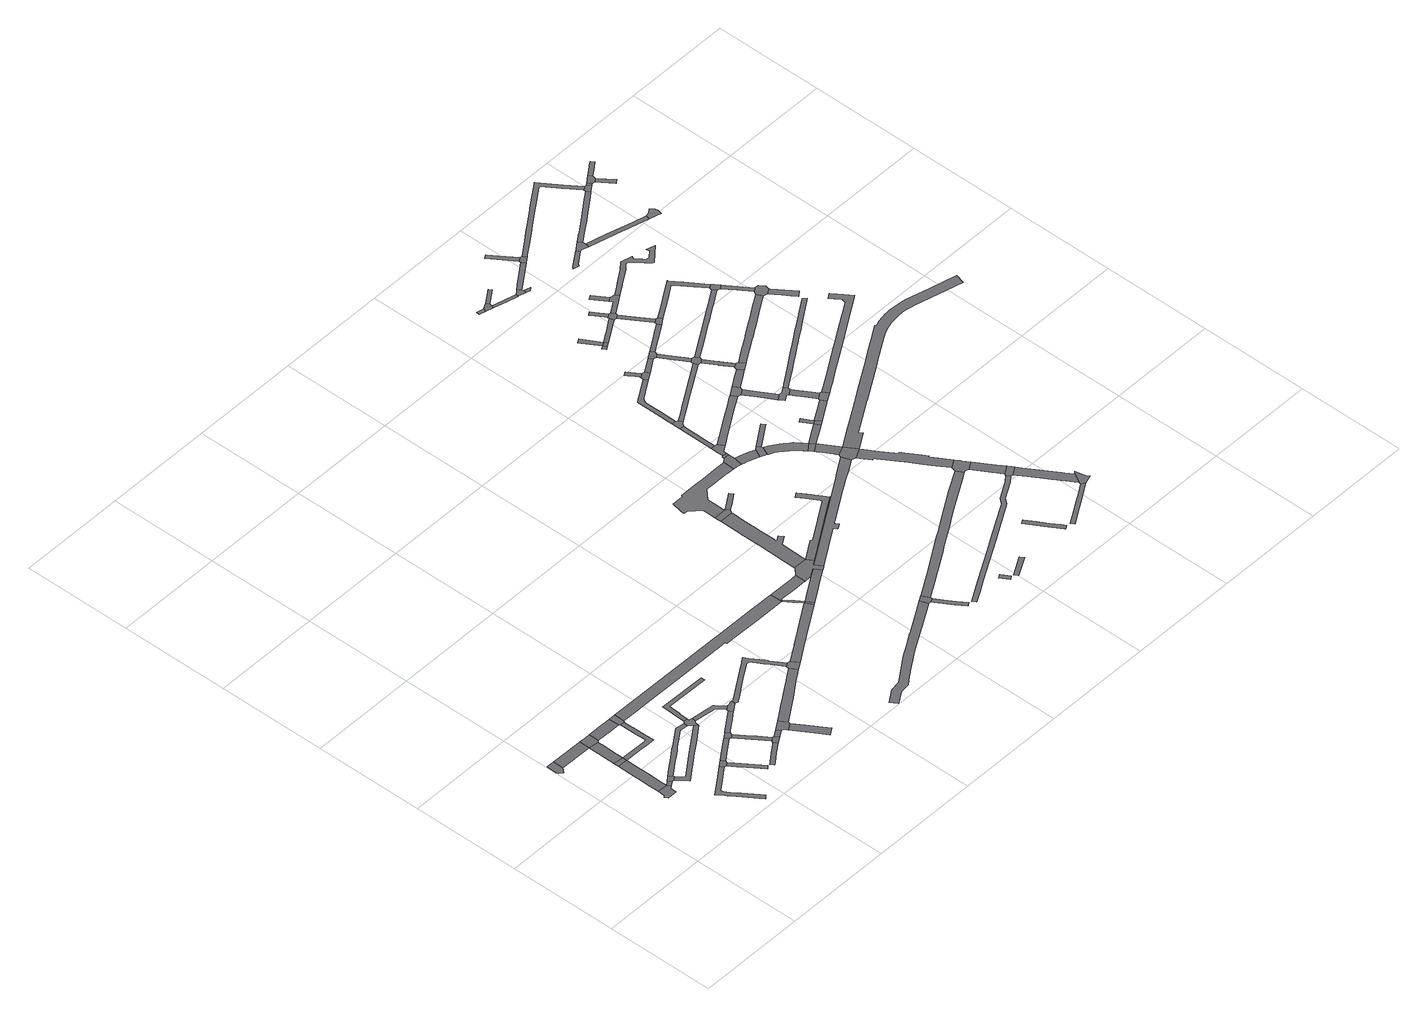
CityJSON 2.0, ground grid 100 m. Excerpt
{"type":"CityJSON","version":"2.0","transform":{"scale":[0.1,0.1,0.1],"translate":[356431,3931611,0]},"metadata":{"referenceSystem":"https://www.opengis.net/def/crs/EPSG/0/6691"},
"CityObjects":{
"road1":{"type":"Road","geometry":[{"type":"MultiSurface","lod":"1","boundaries":[[[0,1,2,3,4,5,6]]]}]},
"road2":{"type":"Road","geometry":[{"type":"MultiSurface","lod":"1","boundaries":[[[7,8,9,10,11,12,13,14]]]}]},
"road3":{"type":"Road","attributes":{"RoadStructureAttribute.sectionType":"1"},"geometry":[{"type":"MultiSurface","lod":"1","boundaries":[[[15,16,17,1,0,15,18,19,20,21,22,23,24,25,26,27,28]]]}]},
"road4":{"type":"Road","attributes":{"RoadStructureAttribute.sectionType":"1"},"geometry":[{"type":"MultiSurface","lod":"1","boundaries":[[[29,30,31,32,7,14,33,34,35,36,37]]]}]},
"road5":{"type":"Road","attributes":{"RoadStructureAttribute.sectionType":"1"},"geometry":[{"type":"MultiSurface","lod":"1","boundaries":[[[13,38,39,14]]]}]},
"road6":{"type":"Road","geometry":[{"type":"MultiSurface","lod":"1","boundaries":[[[39,38,40,41,42,43]]]}]},
"road7":{"type":"Road","geometry":[{"type":"MultiSurface","lod":"1","boundaries":[[[21,29,37,22]]]}]},
"road8":{"type":"Road","attributes":{"RoadStructureAttribute.sectionType":"1"},"geometry":[{"type":"MultiSurface","lod":"1","boundaries":[[[44,45,46,47,48,49,50,51,52,53,54,55,56,57,58,59]]]}]},
"road9":{"type":"Road","geometry":[{"type":"MultiSurface","lod":"1","boundaries":[[[60,16,15,28,61,62]]]}]},
"road10":{"type":"Road","attributes":{"RoadStructureAttribute.sectionType":"1"},"geometry":[{"type":"MultiSurface","lod":"1","boundaries":[[[63,64,65,66,67,68,22,37,69,70,71,72,73,74,75]]]}]},
"road11":{"type":"Road","attributes":{"RoadStructureAttribute.sectionType":"1"},"geometry":[{"type":"MultiSurface","lod":"1","boundaries":[[[61,76,77,78,79,80,81,82,62]]]}]},
"road12":{"type":"Road","attributes":{"RoadStructureAttribute.sectionType":"1"},"geometry":[{"type":"MultiSurface","lod":"1","boundaries":[[[40,83,84,85,86,87,88,89,90,91,92,41]]]}]},
"road13":{"type":"Road","attributes":{"RoadStructureAttribute.sectionType":"1"},"geometry":[{"type":"MultiSurface","lod":"1","boundaries":[[[42,93,94,95,96,97,98,99,100,101,102,103,104,105,106,107,108,109,110,111,112,43]]]}]},
"road14":{"type":"Road","geometry":[{"type":"MultiSurface","lod":"1","boundaries":[[[113,114,115,52,51,116,117,118,119]]]}]},
"road15":{"type":"Road","attributes":{"RoadStructureAttribute.sectionType":"1"},"geometry":[{"type":"MultiSurface","lod":"1","boundaries":[[[120,118,117,121,122,123,124,125]]]}]},
"road16":{"type":"Road","geometry":[{"type":"MultiSurface","lod":"1","boundaries":[[[74,126,127,80,79,75]]]}]},
"road17":{"type":"Road","attributes":{"RoadStructureAttribute.sectionType":"1"},"geometry":[{"type":"MultiSurface","lod":"1","boundaries":[[[128,129,113,119,130,131]]]}]},
"road18":{"type":"Road","attributes":{"RoadStructureAttribute.sectionType":"1"},"geometry":[{"type":"MultiSurface","lod":"1","boundaries":[[[132,133,134,135,136,137,138,139,140,141,142,143,144,145]]]}]},
"road19":{"type":"Road","geometry":[{"type":"MultiSurface","lod":"1","boundaries":[[[146,147,148,128,131,149,150]]]}]},
"road20":{"type":"Road","geometry":[{"type":"MultiSurface","lod":"1","boundaries":[[[151,104,103,152,88,87,153,154,155,156,157,158,159]]]}]},
"road21":{"type":"Road","attributes":{"RoadStructureAttribute.sectionType":"1"},"geometry":[{"type":"MultiSurface","lod":"1","boundaries":[[[149,160,161,162,163,164,165,166,150]]]}]},
"road22":{"type":"Road","geometry":[{"type":"MultiSurface","lod":"1","boundaries":[[[167,164,163,138,137,168,169]]]}]},
"road23":{"type":"Road","attributes":{"RoadStructureAttribute.sectionType":"1"},"geometry":[{"type":"MultiSurface","lod":"1","boundaries":[[[170,171,147,146,172,173,174,175,176,177]]]}]},
"road24":{"type":"Road","attributes":{"RoadStructureAttribute.sectionType":"1"},"geometry":[{"type":"MultiSurface","lod":"1","boundaries":[[[154,178,179,180,181,182,183,184,155]]]}]},
"road25":{"type":"Road","attributes":{"RoadStructureAttribute.sectionType":"1"},"geometry":[{"type":"MultiSurface","lod":"1","boundaries":[[[185,186,167,169]]]}]},
"road26":{"type":"Road","attributes":{"RoadStructureAttribute.sectionType":"1"},"geometry":[{"type":"MultiSurface","lod":"1","boundaries":[[[158,187,188,189,190,191,192,193,194,195,159]]]}]},
"road27":{"type":"Road","geometry":[{"type":"MultiSurface","lod":"1","boundaries":[[[196,197,186,185,198,199,200,201,202]]]}]},
"road28":{"type":"Road","geometry":[{"type":"MultiSurface","lod":"1","boundaries":[[[176,203,204,205,206,207,208,209,182,181,210,177]]]}]},
"road29":{"type":"Road","attributes":{"RoadStructureAttribute.sectionType":"1"},"geometry":[{"type":"MultiSurface","lod":"1","boundaries":[[[211,212,213,214,201,200,215,216,217,218,219]]]}]},
"road30":{"type":"Road","attributes":{"RoadStructureAttribute.sectionType":"1"},"geometry":[{"type":"MultiSurface","lod":"1","boundaries":[[[220,221,222,223,224,225,226,227,228,229,230,231,232,233,234,235,236,237,238,239,196,202]]]}]},
"road31":{"type":"Road","attributes":{"RoadStructureAttribute.sectionType":"1"},"geometry":[{"type":"MultiSurface","lod":"1","boundaries":[[[240,241,242,243,244,245,246,247,248,249,250,207,206,251,252,253,254,255,256,257,258,259,260,261,262]]]}]},
"road32":{"type":"Road","attributes":{"RoadStructureAttribute.sectionType":"1"},"geometry":[{"type":"MultiSurface","lod":"1","boundaries":[[[263,264,265,266,267,268,269,270,271,127,126,272,273,274,275,276,277,278,279,280,281,282,283,284,285]]]}]},
"road33":{"type":"Road","geometry":[{"type":"MultiSurface","lod":"1","boundaries":[[[286,240,262,230,229,287,288,289,290]]]}]},
"road34":{"type":"Road","attributes":{"RoadStructureAttribute.sectionType":"1"},"geometry":[{"type":"MultiSurface","lod":"1","boundaries":[[[291,292,293,294,295,290,289,296,297,298,299]]]}]},
"road35":{"type":"Road","attributes":{"RoadStructureAttribute.sectionType":"1"},"geometry":[{"type":"MultiSurface","lod":"1","boundaries":[[[300,301,302,303,304,305,306,307,308,309,310,311,312,313,314,315,316,317,318,319,320,321,322,323,324,325,326,327,328,329,330,331,332]]]}]},
"road36":{"type":"Road","geometry":[{"type":"MultiSurface","lod":"1","boundaries":[[[333,334,335,285,336,291]]]}]},
"road37":{"type":"Road","geometry":[{"type":"MultiSurface","lod":"1","boundaries":[[[337,333,291,299]]]}]},
"road38":{"type":"Road","attributes":{"RoadStructureAttribute.sectionType":"1"},"geometry":[{"type":"MultiSurface","lod":"1","boundaries":[[[338,339,340,341,342,263,285,335,343,344,345,346,347,348]]]}]},
"road39":{"type":"Road","attributes":{"RoadStructureAttribute.sectionType":"1"},"geometry":[{"type":"MultiSurface","lod":"1","boundaries":[[[337,349,350,351,352,353,354,355,356,357,358,333]]]}]},
"road40":{"type":"Road","geometry":[{"type":"MultiSurface","lod":"1","boundaries":[[[359,360,361,362,363,364,338,348,365,366,355,354,367,368]]]}]},
"road41":{"type":"Road","geometry":[{"type":"MultiSurface","lod":"1","boundaries":[[[318,369,370,371,372,319]]]}]},
"road42":{"type":"Road","attributes":{"RoadStructureAttribute.sectionType":"1"},"geometry":[{"type":"MultiSurface","lod":"1","boundaries":[[[373,374,375,376,370,369,377,378]]]}]},
"road43":{"type":"Road","attributes":{"RoadStructureAttribute.sectionType":"1"},"geometry":[{"type":"MultiSurface","lod":"1","boundaries":[[[379,380,381,382,383,384,363,362,385,386,387,388,389,390,391,392,393,394,395,396,397,398,399,400]]]}]},
"road44":{"type":"Road","geometry":[{"type":"MultiSurface","lod":"1","boundaries":[[[399,401,402,403,404,405,406,400]]]}]},
"road45":{"type":"Road","attributes":{"RoadStructureAttribute.sectionType":"1"},"geometry":[{"type":"MultiSurface","lod":"1","boundaries":[[[401,407,408,409,410,411,402]]]}]},
"road46":{"type":"Road","attributes":{"RoadStructureAttribute.sectionType":"1"},"geometry":[{"type":"MultiSurface","lod":"1","boundaries":[[[412,413,414,415,416,417,418,419,420,421,422,423,424,425,426,427,428,429,404,403,430,431,432,433,434,435,436,437,438,439,440]]]}]},
"road47":{"type":"Road","attributes":{"RoadStructureAttribute.sectionType":"1"},"geometry":[{"type":"MultiSurface","lod":"1","boundaries":[[[361,441,442,443,444,445,446,447,448,449,450,451,362]]]}]},
"road48":{"type":"Road","attributes":{"RoadStructureAttribute.sectionType":"1"},"geometry":[{"type":"MultiSurface","lod":"1","boundaries":[[[452,453,454,455]]]}]},
"road49":{"type":"Road","attributes":{"RoadStructureAttribute.sectionType":"1"},"geometry":[{"type":"MultiSurface","lod":"1","boundaries":[[[456,457,458,459,460,461,462,463,464,465,466,467,468,469,470,471,472,473,474,475,476,477,478,359,368]]]}]},
"road50":{"type":"Road","attributes":{"RoadStructureAttribute.sectionType":"1"},"geometry":[{"type":"MultiSurface","lod":"1","boundaries":[[[479,480,481,482]]]}]},
"road51":{"type":"Road","attributes":{"RoadStructureAttribute.sectionType":"1"},"geometry":[{"type":"MultiSurface","lod":"1","boundaries":[[[371,483,484,485,486,487,488,489,490,491,492,493,494,495,496,497,498,499,500,501,502,503,504,505,372]]]}]},
"road52":{"type":"Road","geometry":[{"type":"MultiSurface","lod":"1","boundaries":[[[506,412,440,507,508,509,510,511,512,513]]]}]},
"road53":{"type":"Road","attributes":{"RoadStructureAttribute.sectionType":"1"},"geometry":[{"type":"MultiSurface","lod":"1","boundaries":[[[514,515,516,506,513]]]}]},
"road54":{"type":"Road","attributes":{"RoadStructureAttribute.sectionType":"1"},"geometry":[{"type":"MultiSurface","lod":"1","boundaries":[[[517,518,519,520,521,522,523,524,525,526,527,528,529,530,531,532,533,534,535,536,537,538,539,540,541]]]}]},
"road55":{"type":"Road","geometry":[{"type":"MultiSurface","lod":"1","boundaries":[[[542,543,544,545,515,514,546,547,548]]]}]},
"road56":{"type":"Road","attributes":{"RoadStructureAttribute.sectionType":"1"},"geometry":[{"type":"MultiSurface","lod":"1","boundaries":[[[549,550,551,552,553,554,555,556,557,558,559,560,561,562,563,564,512,511]]]}]},
"road57":{"type":"Road","attributes":{"RoadStructureAttribute.sectionType":"1"},"geometry":[{"type":"MultiSurface","lod":"1","boundaries":[[[565,566,567,543,542,568,569,570,571,572,573]]]}]},
"road58":{"type":"Road","geometry":[{"type":"MultiSurface","lod":"1","boundaries":[[[557,556,574,575,576,577,578,579]]]}]},
"road59":{"type":"Road","geometry":[{"type":"MultiSurface","lod":"1","boundaries":[[[572,580,581,582,583,584,573]]]}]},
"road60":{"type":"Road","attributes":{"RoadStructureAttribute.sectionType":"1"},"geometry":[{"type":"MultiSurface","lod":"1","boundaries":[[[585,586,587,588,589,590,591,592,593,594,595,596,597,598,577,576,599,600,601,602,603,604,605,606,607,608,609,610,611,612]]]}]},
"road61":{"type":"Road","attributes":{"RoadStructureAttribute.sectionType":"1"},"geometry":[{"type":"MultiSurface","lod":"1","boundaries":[[[578,613,614,615,616,579]]]}]},
"road62":{"type":"Road","attributes":{"RoadStructureAttribute.sectionType":"1"},"geometry":[{"type":"MultiSurface","lod":"1","boundaries":[[[583,617,618,619,620,621,622,623,624,625,626,627,628,629,584]]]}]},
"road63":{"type":"Road","attributes":{"RoadStructureAttribute.sectionType":"1"},"geometry":[{"type":"MultiSurface","lod":"1","boundaries":[[[630,631,632,633,634,635,636,637,638]]]}]},
"road64":{"type":"Road","attributes":{"RoadStructureAttribute.sectionType":"1"},"geometry":[{"type":"MultiSurface","lod":"1","boundaries":[[[547,639,640,641,642,643,644,645,646,647,648,649,650,548]]]}]},
"road65":{"type":"Road","geometry":[{"type":"MultiSurface","lod":"1","boundaries":[[[611,651,652,612]]]}]},
"road66":{"type":"Road","attributes":{"RoadStructureAttribute.sectionType":"1"},"geometry":[{"type":"MultiSurface","lod":"1","boundaries":[[[651,653,654,655,656,657,658,659,652]]]}]},
"road67":{"type":"Road","geometry":[{"type":"MultiSurface","lod":"1","boundaries":[[[660,658,657,471,470,661]]]}]},
"road68":{"type":"Road","attributes":{"RoadStructureAttribute.sectionType":"1"},"geometry":[{"type":"MultiSurface","lod":"1","boundaries":[[[662,663,664,665,612,652]]]}]},
"road69":{"type":"Road","attributes":{"RoadStructureAttribute.sectionType":"1"},"geometry":[{"type":"MultiSurface","lod":"1","boundaries":[[[581,666,667,668,669,670,671,672,673,674,675,582]]]}]},
"road70":{"type":"Road","geometry":[{"type":"MultiSurface","lod":"1","boundaries":[[[676,677,678,679,680,681,682,683,684]]]}]},
"road71":{"type":"Road","geometry":[{"type":"MultiSurface","lod":"1","boundaries":[[[624,623,685,686,676,684]]]}]},
"road72":{"type":"Road","attributes":{"RoadStructureAttribute.sectionType":"1"},"geometry":[{"type":"MultiSurface","lod":"1","boundaries":[[[687,688,689,690,691,692,693,694,695,696,697,698,699,700,701,702,703,660,661]]]}]},
"road73":{"type":"Road","geometry":[{"type":"MultiSurface","lod":"1","boundaries":[[[704,705,706,707,664]]]}]},
"road74":{"type":"Road","geometry":[{"type":"MultiSurface","lod":"1","boundaries":[[[663,708,709,704,664]]]}]},
"road75":{"type":"Road","attributes":{"RoadStructureAttribute.sectionType":"1"},"geometry":[{"type":"MultiSurface","lod":"1","boundaries":[[[710,711,712,713]]]}]},
"road76":{"type":"Road","attributes":{"RoadStructureAttribute.sectionType":"1"},"geometry":[{"type":"MultiSurface","lod":"1","boundaries":[[[685,714,715,716,686]]]}]},
"road77":{"type":"Road","attributes":{"RoadStructureAttribute.sectionType":"1"},"geometry":[{"type":"MultiSurface","lod":"1","boundaries":[[[717,718,719,720,721,722,723,724,725,726,727]]]}]},
"road78":{"type":"Road","geometry":[{"type":"MultiSurface","lod":"1","boundaries":[[[728,729,694,693,498,497,730,731,732]]]}]},
"road79":{"type":"Road","geometry":[{"type":"MultiSurface","lod":"1","boundaries":[[[644,733,734,735,736,737,645]]]}]},
"road80":{"type":"Road","attributes":{"RoadStructureAttribute.sectionType":"1"},"geometry":[{"type":"MultiSurface","lod":"1","boundaries":[[[738,739,740,741]]]}]},
"road81":{"type":"Road","attributes":{"RoadStructureAttribute.sectionType":"1"},"geometry":[{"type":"MultiSurface","lod":"1","boundaries":[[[742,743,744,741]]]}]},
"road82":{"type":"Road","geometry":[{"type":"MultiSurface","lod":"1","boundaries":[[[745,746,747,748,749,750,710,713]]]}]},
"road83":{"type":"Road","attributes":{"RoadStructureAttribute.sectionType":"1"},"geometry":[{"type":"MultiSurface","lod":"1","boundaries":[[[751,752,734,733,753,754,755]]]}]},
"road84":{"type":"Road","geometry":[{"type":"MultiSurface","lod":"1","boundaries":[[[756,742,741,740,757]]]}]},
"road85":{"type":"Road","attributes":{"RoadStructureAttribute.sectionType":"1"},"geometry":[{"type":"MultiSurface","lod":"1","boundaries":[[[731,758,759,760,761,762,763,732]]]}]},
"road86":{"type":"Road","attributes":{"RoadStructureAttribute.sectionType":"1"},"geometry":[{"type":"MultiSurface","lod":"1","boundaries":[[[764,765,766,704,709,767,768,769,770]]]}]},
"road87":{"type":"Road","geometry":[{"type":"MultiSurface","lod":"1","boundaries":[[[771,716,715,772,773,774]]]}]},
"road88":{"type":"Road","geometry":[{"type":"MultiSurface","lod":"1","boundaries":[[[775,776,777,762,761,517,541]]]}]},
"road89":{"type":"Road","geometry":[{"type":"MultiSurface","lod":"1","boundaries":[[[778,751,755,779,780,781,782,783,784,785,786]]]}]},
"road90":{"type":"Road","attributes":{"RoadStructureAttribute.sectionType":"1"},"geometry":[{"type":"MultiSurface","lod":"1","boundaries":[[[787,788,789,790,791,773,772,792,793,794]]]}]},
"road91":{"type":"Road","attributes":{"RoadStructureAttribute.sectionType":"1"},"geometry":[{"type":"MultiSurface","lod":"1","boundaries":[[[795,796,797,798,799,737,736]]]}]},
"road92":{"type":"Road","attributes":{"RoadStructureAttribute.sectionType":"1"},"geometry":[{"type":"MultiSurface","lod":"1","boundaries":[[[800,801,748,747]]]}]},
"road93":{"type":"Road","attributes":{"RoadStructureAttribute.sectionType":"1"},"geometry":[{"type":"MultiSurface","lod":"1","boundaries":[[[802,803,746,745,804,805]]]}]},
"road94":{"type":"Road","attributes":{"RoadStructureAttribute.sectionType":"1"},"geometry":[{"type":"MultiSurface","lod":"1","boundaries":[[[806,807,808,809,810,776,775,811,812,813,814,815,816,817,818]]]}]},
"road95":{"type":"Road","geometry":[{"type":"MultiSurface","lod":"1","boundaries":[[[819,669,668,820,821,822,823,787,794]]]}]},
"road96":{"type":"Road","attributes":{"RoadStructureAttribute.sectionType":"1"},"geometry":[{"type":"MultiSurface","lod":"1","boundaries":[[[824,825,826,827,828,829,830,756,757]]]}]},
"road97":{"type":"Road","attributes":{"RoadStructureAttribute.sectionType":"1"},"geometry":[{"type":"MultiSurface","lod":"1","boundaries":[[[831,832,784,783,833,834,835,836]]]}]},
"road98":{"type":"Road","attributes":{"RoadStructureAttribute.sectionType":"1"},"geometry":[{"type":"MultiSurface","lod":"1","boundaries":[[[820,837,838,839,840,841,842,843,821]]]}]},
"road99":{"type":"Road","geometry":[{"type":"MultiSurface","lod":"1","boundaries":[[[764,770,844,845,846,831,836]]]}]},
"road100":{"type":"Road","geometry":[{"type":"MultiSurface","lod":"1","boundaries":[[[847,848,849,850,818,817,717,727]]]}]},
"road101":{"type":"Road","geometry":[{"type":"MultiSurface","lod":"1","boundaries":[[[797,796,851,852,853,854,840,839]]]}]},
"road102":{"type":"Road","attributes":{"RoadStructureAttribute.sectionType":"1"},"geometry":[{"type":"MultiSurface","lod":"1","boundaries":[[[855,856,857,858,771,774,859,860]]]}]},
"road103":{"type":"Road","geometry":[{"type":"MultiSurface","lod":"1","boundaries":[[[861,862,863,864,865,866,867,802,805]]]}]},
"road104":{"type":"Road","attributes":{"RoadStructureAttribute.sectionType":"1"},"geometry":[{"type":"MultiSurface","lod":"1","boundaries":[[[868,869,870,871,872,873]]]}]},
"road105":{"type":"Road","attributes":{"RoadStructureAttribute.sectionType":"1"},"geometry":[{"type":"MultiSurface","lod":"1","boundaries":[[[863,874,875,864]]]}]},
"road106":{"type":"Road","geometry":[{"type":"MultiSurface","lod":"1","boundaries":[[[876,868,873,877,826,825,878,879,880]]]}]},
"road107":{"type":"Road","attributes":{"RoadStructureAttribute.sectionType":"1"},"geometry":[{"type":"MultiSurface","lod":"1","boundaries":[[[878,881,882,883,884,885,879]]]}]},
"road108":{"type":"Road","geometry":[{"type":"MultiSurface","lod":"1","boundaries":[[[886,887,883,882,855,860]]]}]},
"road109":{"type":"Road","attributes":{"RoadStructureAttribute.sectionType":"1"},"geometry":[{"type":"MultiSurface","lod":"1","boundaries":[[[888,889,890,866,865,891,892,893]]]}]},
"road110":{"type":"Road","geometry":[{"type":"MultiSurface","lod":"1","boundaries":[[[894,895,896,876,880,897,898,899,900]]]}]},
"road111":{"type":"Road","attributes":{"RoadStructureAttribute.sectionType":"1"},"geometry":[{"type":"MultiSurface","lod":"1","boundaries":[[[894,901,902,895]]]}]},
"road112":{"type":"Road","attributes":{"RoadStructureAttribute.sectionType":"1"},"geometry":[{"type":"MultiSurface","lod":"1","boundaries":[[[903,904,905,906,907,908]]]}]},
"road113":{"type":"Road","attributes":{"RoadStructureAttribute.sectionType":"1"},"geometry":[{"type":"MultiSurface","lod":"1","boundaries":[[[909,910,911,912,913,914,915,823,822,916,917,918,919,920,921,922,923,924,925,926]]]}]},
"road114":{"type":"Road","geometry":[{"type":"MultiSurface","lod":"1","boundaries":[[[903,908,893,892,927,928]]]}]},
"road115":{"type":"Road","attributes":{"RoadStructureAttribute.sectionType":"1"},"geometry":[{"type":"MultiSurface","lod":"1","boundaries":[[[929,930,931,932,933,934,935,936,937,938,939,854,853,940,941,942,943,944,945,946,947,948]]]}]},
"road116":{"type":"Road","attributes":{"RoadStructureAttribute.sectionType":"1"},"geometry":[{"type":"MultiSurface","lod":"1","boundaries":[[[785,949,950,951,952,953,954,955,956,957,958,959,960,961,962,963,964,965,966,967,968,969,970,971,786]]]}]},
"road117":{"type":"Road","attributes":{"RoadStructureAttribute.sectionType":"1"},"geometry":[{"type":"MultiSurface","lod":"1","boundaries":[[[886,972,973,974,975,976,977,978,979,980,981,982,983,984,985,986,987,887]]]}]},
"road118":{"type":"Road","attributes":{"RoadStructureAttribute.sectionType":"1"},"geometry":[{"type":"MultiSurface","lod":"1","boundaries":[[[988,989,990,991,992,993,994]]]}]},
"road119":{"type":"Road","attributes":{"RoadStructureAttribute.sectionType":"1"},"geometry":[{"type":"MultiSurface","lod":"1","boundaries":[[[845,995,996,997,998,999,1000,1001,1002,1003,1004,1005,1006,1007,1008,1009,1010,1011,1012,1013,1014,1015,1016,1017,1018,1019,1020,1021,1022,846]]]}]},
"road120":{"type":"Road","attributes":{"RoadStructureAttribute.sectionType":"1"},"geometry":[{"type":"MultiSurface","lod":"1","boundaries":[[[1023,1024,1025,1026,1027,1028,1029,1030,1031,1032,1033,1034,1035,1036,1037,1038,1039,1040,1041,1042,1043,1044,1045,1046,1047,1048,1049,1050,1051,1052,1053,658,660,1054,1055,1056,1057,1058,1059,1060,1061,1062,1063,1064,1065,1066,1067,1068,1069,1070,1071,1072,1073,1074,1075,1076,1077,1078,1079,1080,1081,1082]]]}]},
"road121":{"type":"Road","attributes":{"RoadStructureAttribute.sectionType":"1"},"geometry":[{"type":"MultiSurface","lod":"1","boundaries":[[[899,1083,1084,1085,1086,1087,1088,1089,1090,1091,1092,1093,1094,1095,1096,1097,1098,1099,1100,1101,1102,1103,900]]]}]},
"road122":{"type":"Road","geometry":[{"type":"MultiSurface","lod":"1","boundaries":[[[1104,1105,1106,1107,988,994,1108,1109,1110,1111]]]}]},
"road123":{"type":"Road","geometry":[{"type":"MultiSurface","lod":"1","boundaries":[[[978,926,925,1112,1113,1114,1115,979]]]}]},
"road124":{"type":"Road","attributes":{"RoadStructureAttribute.sectionType":"1"},"geometry":[{"type":"MultiSurface","lod":"1","boundaries":[[[1116,1113,1112,1117,1118,1119]]]}]},
"road125":{"type":"Road","geometry":[{"type":"MultiSurface","lod":"1","boundaries":[[[1120,1119,1118,929,948,1121,1122,1123]]]}]},
"road126":{"type":"Road","attributes":{"RoadStructureAttribute.sectionType":"1"},"geometry":[{"type":"MultiSurface","lod":"1","boundaries":[[[1121,1124,1125,1126,1127,1128,1122]]]}]},
"road127":{"type":"Road","attributes":{"RoadStructureAttribute.sectionType":"1"},"geometry":[{"type":"MultiSurface","lod":"1","boundaries":[[[927,1129,1130,1131,1132,1133,1134,1135,1136,1137,1138,1139,1140,1141,1142,1143,1144,1145,1146,1147,1148,928]]]}]},
"road128":{"type":"Road","attributes":{"RoadStructureAttribute.sectionType":"1"},"geometry":[{"type":"MultiSurface","lod":"1","boundaries":[[[1149,1150,1151,1152,1110,1109,1153,1154,1155,1156]]]}]},
"road129":{"type":"Road","attributes":{"RoadStructureAttribute.sectionType":"1"},"geometry":[{"type":"MultiSurface","lod":"1","boundaries":[[[1157,1158,1159,1160,1161,1162,1163,1164,1165,1166,1167,1168,1169,1170,1104,1111]]]}]},
"road130":{"type":"Road","geometry":[{"type":"MultiSurface","lod":"1","boundaries":[[[1171,1172,1156,1155,1173,1174,1175,1176]]]}]},
"road131":{"type":"Road","geometry":[{"type":"MultiSurface","lod":"1","boundaries":[[[1165,1164,1177,1178,1140,1139]]]}]},
"road132":{"type":"Road","attributes":{"RoadStructureAttribute.sectionType":"1"},"geometry":[{"type":"MultiSurface","lod":"1","boundaries":[[[1178,1177,1179,1180]]]}]},
"road133":{"type":"Road","geometry":[{"type":"MultiSurface","lod":"1","boundaries":[[[1179,1181,1182,1183,1184,1185,1180]]]}]},
"road134":{"type":"Road","attributes":{"RoadStructureAttribute.sectionType":"1"},"geometry":[{"type":"MultiSurface","lod":"1","boundaries":[[[1186,1187,1183,1182]]]}]},
"road135":{"type":"Road","attributes":{"RoadStructureAttribute.sectionType":"1"},"geometry":[{"type":"MultiSurface","lod":"1","boundaries":[[[1188,1189,1190,1191,1185,1184,1192,1193,1194]]]}]}
},
"vertices":[
[83,1463,0],[84,1558,0],[54,1559,0],[10,1559,0],[10,1464,0],[17,1447,0],[48,1422,0],
[378,738,0],[377,678,0],[356,663,0],[377,632,0],[467,635,0],[468,692,0],[490,707,0],[468,737,0],
[384,1460,0],[383,1556,0],[348,1556,0],[383,1366,0],[383,1295,0],[382,1248,0],[382,1203,0],[472,1191,0],[473,1248,0],[473,1252,0],[473,1306,0],[474,1411,0],[474,1442,0],[474,1445,0],
[382,1152,0],[381,1037,0],[380,914,0],[379,824,0],[469,823,0],[469,824,0],[470,909,0],[471,1036,0],[472,1151,0],
[529,735,0],[507,765,0],
[549,733,0],[581,757,0],[573,767,0],[551,797,0],
[896,98,0],[814,213,0],[785,254,0],[736,323,0],[704,369,0],[707,390,0],[825,475,0],[918,541,0],[895,574,0],[801,507,0],[639,391,0],[686,324,0],[696,311,0],[698,307,0],[736,254,0],[865,71,0],
[456,1555,0],[489,1460,0],[490,1555,0],
[736,1311,0],[737,1260,0],[737,1198,0],[723,1186,0],[676,1187,0],[605,1188,0],[641,1148,0],[697,1147,0],[778,1145,0],[777,1241,0],[776,1308,0],[774,1445,0],[734,1447,0],
[553,1459,0],[604,1459,0],[608,1459,0],[723,1458,0],[724,1553,0],[610,1554,0],[554,1555,0],
[570,707,0],[629,636,0],[878,814,0],[968,878,0],[1130,995,0],[1102,1023,0],[906,883,0],[857,848,0],[634,689,0],[602,729,0],
[650,821,0],[665,832,0],[739,885,0],[740,883,0],[754,893,0],[809,932,0],[835,951,0],[834,952,0],[841,957,0],[994,1066,0],[1067,1057,0],[1071,1093,0],[985,1104,0],[820,987,0],[815,983,0],[814,984,0],[790,968,0],[690,897,0],[643,863,0],[585,822,0],
[951,613,0],[927,597,0],[919,591,0],[924,540,0],[936,538,0],[969,561,0],[974,580,0],
[1062,429,0],[984,470,0],[1001,446,0],[1029,406,0],[1120,277,0],[1152,301,0],
[786,1458,0],[787,1553,0],
[1151,754,0],[1012,656,0],[1042,628,0],[1175,722,0],
[1213,280,0],[1295,343,0],[1311,355,0],[1313,352,0],[1378,399,0],[1392,409,0],[1370,444,0],[1346,426,0],[1273,373,0],[1270,371,0],[1197,319,0],[1189,313,0],[1168,297,0],[1192,265,0],
[1229,760,0],[1206,793,0],[1158,759,0],[1192,718,0],[1225,740,0],
[1077,1098,0],[1075,1056,0],[1134,1035,0],[1149,1047,0],[1154,1083,0],[1136,1085,0],[1124,1087,0],[1125,1107,0],[1088,1108,0],
[1257,626,0],[1285,586,0],[1317,541,0],[1374,462,0],[1408,484,0],[1338,582,0],[1319,609,0],
[1425,478,0],[1416,424,0],[1447,444,0],
[1293,854,0],[1236,814,0],[1245,771,0],[1304,813,0],[1343,840,0],[1356,850,0],[1421,896,0],[1398,929,0],
[1201,1040,0],[1336,1022,0],[1348,1021,0],[1402,950,0],[1435,973,0],[1374,1054,0],[1368,1055,0],
[1509,483,0],[1486,518,0],
[1127,1189,0],[1131,1189,0],[1135,1275,0],[1136,1300,0],[1535,1294,0],[1536,1331,0],[1097,1338,0],[1095,1279,0],[1093,1222,0],
[1571,574,0],[1549,560,0],[1520,481,0],[1528,479,0],[1550,446,0],[1613,487,0],[1617,504,0],
[1429,902,0],[1438,908,0],[1454,919,0],[1494,947,0],[1502,985,0],[1486,988,0],[1467,975,0],[1401,945,0],
[1766,242,0],[1676,386,0],[1636,450,0],[1629,460,0],[1623,332,0],[1680,244,0],[1681,243,0],[1723,170,0],[1786,210,0],
[1632,515,0],[1637,518,0],[1777,610,0],[1842,653,0],[1896,692,0],[1901,695,0],[1989,758,0],[2014,775,0],[2063,807,0],[2101,832,0],[2061,896,0],[1949,823,0],[1946,820,0],[1902,792,0],[1816,736,0],[1796,723,0],[1791,719,0],[1734,682,0],[1712,667,0],[1637,618,0],
[2098,946,0],[2023,1067,0],[2019,1074,0],[2006,1095,0],[1939,1203,0],[1927,1222,0],[1916,1241,0],[1907,1235,0],[1868,1209,0],[1834,1187,0],[1517,982,0],[1526,942,0],[1532,945,0],[1543,951,0],[1736,1078,0],[1885,1173,0],[1906,1168,0],[1915,1166,0],[1973,1071,0],[1980,1060,0],[1981,1061,0],[1986,1054,0],[2066,924,0],
[2578,1540,0],[2365,1541,0],[2054,1544,0],[2001,1544,0],[1911,1545,0],[1554,1547,0],[1508,1548,0],[1459,1548,0],[1054,1551,0],[803,1457,0],[920,1457,0],[1053,1456,0],[1102,1455,0],[1553,1452,0],[1602,1452,0],[1910,1449,0],[1951,1449,0],[1951,1433,0],[1953,1433,0],[1960,1433,0],[2040,1432,0],[2291,1430,0],[2577,1428,0],
[2127,939,0],[2117,842,0],[2148,862,0],[2168,874,0],[2128,938,0],
[2681,1285,0],[2424,1124,0],[2286,1038,0],[2287,1037,0],[2254,1016,0],[2299,956,0],[2414,1028,0],[2532,1102,0],[2722,1220,0],
[2439,73,0],[2463,77,0],[2534,88,0],[2606,137,0],[2727,220,0],[2742,230,0],[2743,231,0],[2787,261,0],[2807,273,0],[2836,290,0],[2954,359,0],[2965,365,0],[2968,367,0],[3080,432,0],[3090,438,0],[3128,461,0],[3197,501,0],[3210,508,0],[3316,570,0],[3286,641,0],[3180,579,0],[2977,460,0],[2969,455,0],[2839,379,0],[2766,336,0],[2762,334,0],[2747,325,0],[2668,271,0],[2612,232,0],[2505,159,0],[2411,144,0],[2292,67,0],[2333,4,0],
[2699,1294,0],[2650,1362,0],[2594,1440,0],[2630,1356,0],
[2739,1230,0],
[2865,1538,0],[2829,1538,0],[2811,1538,0],[2602,1540,0],[2592,1540,0],[2591,1445,0],[2768,1443,0],[2774,1443,0],[2806,1443,0],[2863,1443,0],[2865,1443,0],
[2835,1290,0],[2876,1316,0],[2901,1332,0],[2975,1379,0],[2980,1382,0],[3049,1422,0],[3012,1486,0],[2936,1443,0],[2862,1396,0],[2786,1348,0],
[3047,1511,0],[3047,1519,0],[3084,1542,0],[3048,1599,0],[2924,1600,0],[2924,1596,0],[2926,1443,0],[3009,1491,0],[3058,1427,0],[3087,1447,0],
[3336,565,0],[3371,585,0],[3374,604,0],[3337,669,0],
[3526,346,0],[3471,428,0],[3470,428,0],[3417,513,0],[3438,405,0],[3493,323,0],
[2929,2265,0],[2928,2135,0],[2928,1934,0],[2926,1790,0],[2925,1723,0],[2925,1701,0],[3049,1637,0],[3050,1721,0],[3052,1844,0],[3129,1893,0],[3106,1931,0],[3052,1900,0],[3053,1921,0],[3053,1933,0],[3053,1994,0],[3053,2070,0],[3054,2144,0],[3054,2155,0],[3054,2264,0],[3055,2322,0],[3055,2364,0],[2930,2365,0],
[3072,2396,0],[3052,2431,0],[3040,2425,0],[2930,2425,0],[2930,2394,0],[2930,2390,0],
[3123,2427,0],[3225,2495,0],[3204,2527,0],[3112,2466,0],[3056,2433,0],
[3433,2783,0],[3388,2783,0],[3378,2783,0],[3191,2783,0],[3129,2783,0],[3032,2782,0],[2997,2782,0],[2943,2782,0],[2941,2774,0],[2935,2770,0],[2929,2768,0],[2832,2769,0],[2807,2659,0],[2807,2635,0],[2831,2634,0],[2843,2634,0],[2931,2547,0],[2931,2514,0],[3042,2541,0],[3041,2557,0],[3041,2601,0],[3123,2684,0],[3126,2684,0],[3195,2682,0],[3332,2683,0],[3342,2683,0],[3363,2681,0],[3385,2680,0],[3430,2679,0],
[3599,1866,0],[3689,1923,0],[3659,1971,0],[3594,2074,0],[3550,2142,0],[3509,2116,0],[3555,2043,0],[3614,1949,0],[3614,1934,0],[3242,1699,0],[3232,1714,0],
[3966,297,0],[3918,374,0],[3883,354,0],[3932,276,0],
[3089,1448,0],[3439,1667,0],[3450,1665,0],[3466,1639,0],[3470,1641,0],[3512,1667,0],[3498,1689,0],[3496,1692,0],[3501,1705,0],[3510,1711,0],[3815,1899,0],[3881,1939,0],[3919,1962,0],[4006,2006,0],[4105,2069,0],[4079,2152,0],[3905,2044,0],[3866,2019,0],[3775,1963,0],[3695,1913,0],[3588,1847,0],[3435,1753,0],[3056,1517,0],
[4185,356,0],[4163,390,0],[3985,292,0],[4007,258,0],
[3487,670,0],[3559,712,0],[3614,746,0],[3679,785,0],[3735,820,0],[3823,873,0],[3859,896,0],[3980,970,0],[4048,1011,0],[4108,1047,0],[4223,1117,0],[4376,1209,0],[4387,1215,0],[4509,1285,0],[4580,1326,0],[4544,1390,0],[4348,1280,0],[4033,1090,0],[3940,1034,0],[3913,1017,0],[3708,891,0],[3538,787,0],[3347,675,0],
[3468,2813,0],[3439,2679,0],[3455,2677,0],[3467,2675,0],[3490,2670,0],[3503,2668,0],[3522,2753,0],[3522,2812,0],
[3522,2835,0],[3483,2835,0],[3469,2834,0],
[4767,1067,0],[4709,1023,0],[4548,931,0],[4511,883,0],[4326,777,0],[4319,773,0],[4313,770,0],[4307,766,0],[4167,687,0],[4045,617,0],[3765,458,0],[3753,452,0],[3550,336,0],[3572,302,0],[3677,362,0],[3784,423,0],[4064,582,0],[4188,652,0],[4339,739,0],[4368,755,0],[4405,776,0],[4536,851,0],[4574,900,0],[4730,988,0],[4789,1034,0],
[3525,2957,0],[3484,2957,0],[3484,2886,0],[3484,2849,0],[3522,2866,0],[3578,2900,0],[3547,2951,0],
[3506,2667,0],[3529,2661,0],[3550,2656,0],[3576,2649,0],[3604,2640,0],[3631,2629,0],[3658,2618,0],[3663,2616,0],[3699,2694,0],[3690,2698,0],[3660,2710,0],[3630,2722,0],[3599,2732,0],[3568,2740,0],[3549,2746,0],[3536,2749,0],
[3485,3224,0],[3485,3222,0],[3485,3018,0],[3525,3106,0],[3525,3113,0],[3525,3221,0],[3525,3278,0],[3525,3279,0],[3485,3279,0],
[3674,2611,0],[3700,2600,0],[3720,2591,0],[3755,2669,0],[3754,2683,0],[3732,2716,0],
[3541,3303,0],[3563,3316,0],[3542,3349,0],[3526,3362,0],[3486,3362,0],
[4001,2465,0],[3989,2482,0],[3976,2501,0],[3964,2514,0],[3952,2529,0],[3934,2546,0],[3897,2580,0],[3873,2597,0],[3854,2610,0],[3839,2622,0],[3832,2627,0],[3818,2636,0],[3795,2650,0],[3770,2663,0],[3729,2587,0],[3752,2575,0],[3775,2562,0],[3796,2547,0],[3820,2530,0],[3834,2518,0],[3844,2510,0],[3850,2506,0],[3865,2493,0],[3878,2480,0],[3902,2453,0],[3936,2410,0],[3955,2385,0],[4023,2435,0],
[3844,2743,0],[3964,2823,0],[3942,2856,0],[3846,2792,0],
[3526,3516,0],[3527,3593,0],[3527,3678,0],[3546,3710,0],[3605,3747,0],[3611,3751,0],[3727,3823,0],[3706,3858,0],[3569,3772,0],[3523,3743,0],[3489,3722,0],[3486,3488,0],[3486,3400,0],
[4665,350,0],[4641,389,0],[4593,467,0],[4542,551,0],[4486,642,0],[4452,622,0],[4559,446,0],[4628,334,0],[4631,329,0],
[3617,2924,0],[3649,2944,0],[3857,3072,0],[3933,3119,0],[3980,3147,0],[4048,3189,0],[4018,3240,0],[3978,3216,0],[3947,3197,0],[3860,3144,0],[3832,3127,0],[3713,3053,0],
[3985,2344,0],[4058,2391,0],
[3996,2327,0],[4020,2288,0],[4066,2212,0],[4075,2197,0],[4085,2181,0],[4171,2215,0],[4072,2373,0],
[4238,2106,0],[4145,2060,0],
[4172,2460,0],[4240,2501,0],[4211,2551,0],[4154,2516,0],
[3642,3365,0],[3827,3478,0],[4112,3653,0],[4092,3687,0],[3817,3518,0],[3795,3505,0],[3778,3494,0],[3672,3429,0],[3662,3423,0],[3587,3377,0],
[3747,3908,0],[3743,3914,0],[3720,3951,0],[3678,4019,0],[3645,3996,0],[3660,3972,0],[3692,3921,0],[3709,3893,0],[3713,3887,0],
[3797,3867,0],[3776,3901,0],
[4216,1948,0],[4230,1954,0],[4244,1932,0],[4379,1718,0],[4437,1625,0],[4492,1536,0],[4556,1435,0],[4629,1480,0],[4566,1582,0],[4526,1646,0],[4537,1652,0],[4490,1727,0],[4433,1817,0],[4421,1837,0],[4413,1849,0],[4403,1842,0],[4318,1975,0],
[4243,2571,0],[4221,2607,0],[4186,2667,0],[4153,2646,0],
[4280,2524,0],[4281,2525,0],
[3473,5292,0],[3413,5308,0],[3405,5279,0],[3465,5263,0],
[3820,3881,0],[3929,3950,0],[3907,3984,0],
[5081,573,0],[5079,573,0],[4995,521,0],[4897,462,0],[4854,436,0],[4701,343,0],[4720,312,0],[4817,371,0],[4873,405,0],[4926,437,0],[5112,550,0],
[4660,1431,0],[4655,1439,0],[4597,1336,0],[4625,1324,0],[4701,1367,0],
[4077,3184,0],[4129,3214,0],[4127,3218,0],[4138,3243,0],[4106,3294,0],
[3748,4321,0],[3768,4288,0],[3795,4305,0],[3775,4337,0],
[3811,4359,0],[3710,4526,0],[3675,4502,0],
[3534,5246,0],[3540,5270,0],[3548,5298,0],[3531,5323,0],[3522,5317,0],[3477,5294,0],
[4279,2966,0],[4201,3095,0],[4132,3093,0],[4175,3021,0],[4228,2934,0],
[3812,4358,0],[3831,4327,0],
[4662,1266,0],[4723,1169,0],[4728,1160,0],[4775,1085,0],[4848,1131,0],[4803,1203,0],
[4438,2691,0],[4421,2680,0],[4380,2654,0],[4398,2596,0],[4429,2615,0],[4453,2629,0],[4470,2639,0],
[3972,4025,0],[3955,3944,0],[3988,3966,0],[3993,3991,0],
[4809,1031,0],[4882,1077,0],[4867,1101,0],
[4305,2961,0],[4258,2884,0],[4305,2914,0],[4309,2913,0],[4323,2911,0],[4324,2909,0],[4375,2940,0],[4377,2960,0],[4355,2994,0],
[4131,3733,0],[4102,3781,0],[4067,3838,0],[4064,3842,0],[4062,3845,0],[4029,3824,0],[4032,3819,0],[4097,3714,0],
[4232,3301,0],[4301,3344,0],[4269,3394,0],[4184,3342,0],[4164,3330,0],
[3674,5384,0],[3657,5409,0],
[3762,5214,0],[3648,5242,0],[3652,5214,0],[3756,5189,0],
[5087,749,0],[5075,769,0],[5055,801,0],[4946,974,0],[4943,980,0],[4830,999,0],[4871,934,0],[4973,770,0],[4974,768,0],[5008,712,0],[5010,709,0],[5085,593,0],[5131,680,0],
[4095,3704,0],[4138,3646,0],[4172,3667,0],[4179,3694,0],[4155,3726,0],
[4016,4440,0],[4050,4463,0],[4037,4503,0],[3995,4475,0],[3925,4428,0],[3922,4426,0],[3877,4398,0],
[4497,2741,0],[4409,2885,0],[4355,2858,0],[4375,2825,0],[4436,2725,0],[4445,2711,0],
[4209,3531,0],[4211,3528,0],[4275,3423,0],[4310,3443,0],[4243,3552,0],[4241,3556,0],[4238,3561,0],
[4507,2662,0],[4548,2687,0],[4516,2737,0],
[5192,578,0],[5175,611,0],[5168,623,0],[5153,698,0],
[4310,3350,0],[4312,3351,0],[4368,3385,0],[4337,3436,0],
[4233,4188,0],[4147,4134,0],[4120,4117,0],[3981,4030,0],[4196,4118,0],[4254,4154,0],
[3766,5187,0],[3822,5171,0],[3825,5171,0],[3832,5197,0],[3829,5215,0],[3806,5247,0],[3785,5231,0],
[4072,4539,0],[3991,4664,0],[3957,4642,0],[3966,4629,0],[4025,4537,0],[4038,4517,0],
[3862,5160,0],[3896,5181,0],
[4092,4535,0],[4037,4511,0],[4074,4459,0],[4109,4481,0],[4113,4501,0],
[4215,4242,0],[4237,4208,0],[4271,4230,0],[4245,4269,0],[4162,4397,0],
[4311,4191,0],[4290,4224,0],
[3988,5377,0],[3851,5280,0],[3834,5268,0],[4012,5345,0],[4072,5387,0],[4049,5420,0],
[4216,4650,0],[4178,4626,0],[4194,4601,0],[4215,4567,0],[4216,4567,0],[4282,4609,0],[4260,4643,0],
[4133,4781,0],[4095,4757,0],
[4085,5463,0],[3989,5599,0],[3933,5679,0],[3897,5658,0],[3954,5579,0],[4052,5439,0],
[4700,4061,0],[4692,4056,0],[4590,3994,0],[4496,3936,0],[4479,3925,0],[4363,3854,0],[4252,3785,0],[4221,3720,0],[4286,3760,0],[4403,3832,0],[4501,3892,0],[4527,3908,0],[4633,3973,0],[4713,4022,0],[4738,4037,0],[4800,4076,0],[4823,4089,0],[4797,4120,0],
[4129,5426,0],[4105,5459,0],
[4985,3834,0],[4902,3784,0],[4899,3782,0],[4897,3781,0],[4792,3716,0],[4771,3703,0],[4687,3651,0],[4648,3627,0],[4612,3605,0],[4560,3573,0],[4446,3503,0],[4398,3404,0],[4580,3515,0],[4583,3518,0],[4624,3542,0],[4674,3572,0],[4694,3585,0],[4702,3590,0],[4924,3727,0],[5010,3779,0],
[4409,2981,0],[4525,3057,0],[4645,3136,0],[4677,3157,0],[4753,3207,0],[4762,3213,0],[4788,3230,0],[4823,3253,0],[4940,3329,0],[4972,3351,0],[5215,3507,0],[5191,3540,0],[5063,3457,0],[4952,3385,0],[4901,3352,0],[4806,3290,0],[4760,3259,0],[4754,3255,0],[4681,3208,0],[4656,3191,0],[4632,3176,0],[4533,3110,0],[4382,3012,0],
[4420,4259,0],[4507,4313,0],[4620,4385,0],[4642,4375,0],[4677,4326,0],[4733,4246,0],[4804,4147,0],[4837,4171,0],[4786,4245,0],[4716,4345,0],[4708,4356,0],[4649,4441,0],[4646,4447,0],[4565,4396,0],[4535,4377,0],[4392,4288,0],
[4424,5189,0],[4373,5154,0],[4276,5088,0],[4266,5073,0],[4319,5059,0],[4327,5079,0],[4444,5159,0],
[4594,2715,0],[4624,2733,0],[4656,2752,0],[4743,2806,0],[4832,2861,0],[4938,2925,0],[4974,2947,0],[5122,3037,0],[5300,3146,0],[5388,3199,0],[5486,3259,0],[5435,3333,0],[5404,3376,0],[5371,3422,0],[5322,3387,0],[5349,3350,0],[5385,3299,0],[5377,3262,0],[5277,3201,0],[5269,3196,0],[5176,3139,0],[5051,3063,0],[5020,3044,0],[4922,2985,0],[4782,2899,0],[4670,2831,0],[4563,2766,0],[4552,2760,0],
[6170,2819,0],[5927,2880,0],[5710,2934,0],[5678,2941,0],[5645,2945,0],[5629,2947,0],[5613,2949,0],[5581,2951,0],[5549,2950,0],[5517,2949,0],[5485,2946,0],[5453,2940,0],[5421,2935,0],[5409,2931,0],[5390,2927,0],[5359,2917,0],[5344,2911,0],[5338,2922,0],[5258,2874,0],[5082,2767,0],[5020,2729,0],[4996,2714,0],[4855,2629,0],[4739,2559,0],[4624,2489,0],[4615,2484,0],[4602,2476,0],[4510,2420,0],[4390,2348,0],[4324,2309,0],[4281,2282,0],[4330,2163,0],[4391,2200,0],[4371,2232,0],[4379,2236,0],[4435,2270,0],[4671,2412,0],[4677,2416,0],[5021,2624,0],[5067,2652,0],[5277,2779,0],[5289,2785,0],[5313,2799,0],[5337,2811,0],[5362,2822,0],[5389,2832,0],[5415,2840,0],[5442,2847,0],[5469,2852,0],[5497,2856,0],[5524,2859,0],[5552,2860,0],[5579,2860,0],[5607,2858,0],[5634,2856,0],[5662,2852,0],[5689,2847,0],[5703,2843,0],[5926,2788,0],[6147,2732,0],
[4384,4674,0],[4387,4676,0],[4522,4763,0],[4523,4764,0],[4571,4806,0],[4601,4804,0],[4680,4706,0],[4719,4657,0],[4732,4657,0],[4877,4773,0],[4796,4794,0],[4802,4764,0],[4747,4720,0],[4717,4723,0],[4698,4747,0],[4654,4801,0],[4670,4826,0],[4564,4853,0],[4498,4795,0],[4368,4712,0],[4335,4690,0],
[4508,5248,0],[4441,5202,0],[4442,5201,0],[4436,5197,0],[4469,5163,0],[4525,5148,0],[4535,5187,0],[4531,5214,0],
[4850,4083,0],[4883,4106,0],[4852,4150,0],[4846,4158,0],
[4903,4077,0],[4928,3973,0],[5002,3868,0],[5036,3889,0],
[5071,3887,0],[5048,3772,0],[5099,3803,0],[5107,3840,0],
[5115,3678,0],[5155,3622,0],[5189,3574,0],[5237,3609,0],[5104,3796,0],
[4144,5438,0],[4237,5503,0],[4342,5576,0],[4409,5623,0],[4553,5725,0],[4620,5772,0],[4758,5869,0],[4776,5869,0],[4873,5729,0],[4879,5721,0],[4969,5591,0],[5003,5614,0],[4906,5752,0],[4780,5933,0],[4767,5924,0],[4544,5768,0],[4531,5758,0],[4394,5662,0],[4323,5612,0],[4248,5560,0],
[4953,5075,0],[4854,5102,0],[4852,5102,0],[4715,5139,0],[4838,5065,0],[4845,5063,0],[5066,5004,0],[5076,5043,0],
[4616,5272,0],[4685,5319,0],[4729,5348,0],[4736,5353,0],[4891,5466,0],[4908,5478,0],[4979,5530,0],[4990,5538,0],[4966,5571,0],[4867,5499,0],[4832,5474,0],[4706,5382,0],[4594,5306,0],[4585,5300,0],
[5151,5077,0],[5111,5048,0],[5122,4989,0],[5172,4976,0],[5182,5015,0],[5175,5045,0],
[5049,5581,0],[5023,5612,0],
[5064,5592,0],[5040,5624,0],
[5070,5591,0],[5093,5587,0],[5127,5612,0],[5132,5642,0],[5105,5672,0],
[5191,5454,0],[5225,5479,0],
[5237,5765,0],[5203,5741,0],[5157,5707,0],[5156,5709,0],[5182,5678,0],[5252,5728,0],[5259,5732,0]
]}
